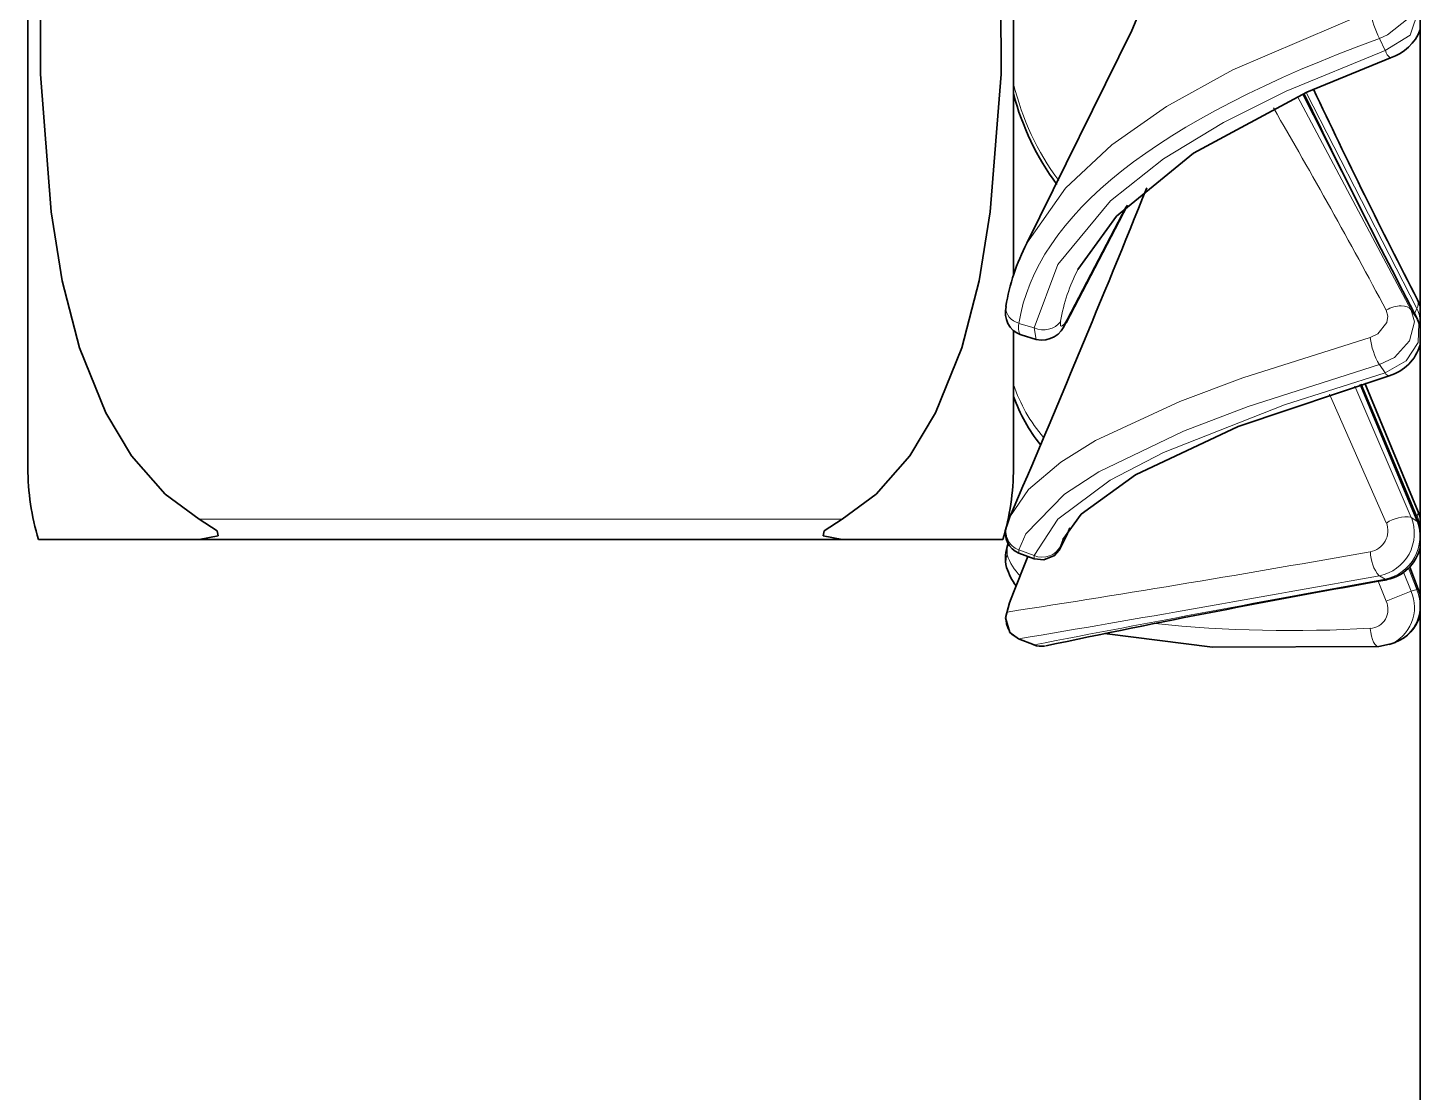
# Model space of a CAD drawing. Extents: x 291 to 834, y 188 to 661.
# Drawn here: x 417.312 to 420.702, y 355.744 to 358.335 of the extents above; entities that cross this region are included whole.
import ezdxf

# ---------------------------------------------------------------- set-up
doc = ezdxf.new("R2010")
doc.units = 0

msp = doc.modelspace()

# ---------------------------------------------------------------- linework, layer by layer
at = {"color": 7, "lineweight": 35, "ltscale": 0.097885}
msp.add_line((417.3121, 357.2638), (417.3121, 361.1792), dxfattribs=at)
at = {"color": 7, "lineweight": 35}
for p, q in [((420.702, 359.8392), (420.702, 294.0792)), ((420.702, 297.0123), (420.702, 356.9062))]:
    msp.add_line(p, q, dxfattribs=at)
at = {"color": 7, "lineweight": 35, "ltscale": 0.016496}
msp.add_line((419.7121, 357.7332), (419.7121, 358.3931), dxfattribs=at)
at = {"color": 7, "lineweight": 35, "ltscale": 0.016848}
msp.add_line((420.702, 357.6571), (420.702, 358.331), dxfattribs=at)
at = {"color": 7, "lineweight": 35, "ltscale": 0.002295}
msp.add_line((420.702, 358.2392), (420.702, 358.331), dxfattribs=at)
msp.add_line((420.702, 358.2392), (420.702, 358.331), dxfattribs=at)
at = {"color": 7, "lineweight": 35, "ltscale": 0.002294}
msp.add_line((420.702, 358.2392), (420.702, 358.331), dxfattribs=at)
msp.add_line((420.702, 358.2392), (420.702, 358.331), dxfattribs=at)
at = {"color": 7, "lineweight": 13, "ltscale": 0.000822539}
msp.add_line((420.6172, 358.2797), (420.6032, 358.3094), dxfattribs=at)
at = {"color": 7, "lineweight": 13, "ltscale": 0.014786}
msp.add_line((420.6946, 357.6516), (420.4248, 358.1779), dxfattribs=at)
at = {"color": 7, "lineweight": 13, "ltscale": 0.014736}
msp.add_line((420.4033, 358.1681), (420.6807, 357.648), dxfattribs=at)
at = {"color": 7, "lineweight": 35, "ltscale": 0.008068}
msp.add_line((419.8401, 357.6173), (419.9894, 357.9035), dxfattribs=at)
at = {"color": 7, "lineweight": 13, "ltscale": 0.007749}
msp.add_line((419.8422, 357.6249), (419.9855, 357.8998), dxfattribs=at)
at = {"color": 7, "lineweight": 35, "ltscale": 0.000421347}
msp.add_line((420.6958, 357.6728), (420.702, 357.6571), dxfattribs=at)
at = {"color": 7, "lineweight": 13, "ltscale": 0.000625283}
msp.add_line((420.6946, 357.6272), (420.6807, 357.648), dxfattribs=at)
at = {"color": 7, "lineweight": 13, "ltscale": 0.000349743}
msp.add_line((420.6946, 357.6516), (420.6882, 357.6391), dxfattribs=at)
at = {"color": 7, "lineweight": 13, "ltscale": 0.000975159}
msp.add_line((419.7249, 357.6153), (419.7624, 357.6044), dxfattribs=at)
at = {"color": 7, "lineweight": 13, "ltscale": 0.000706996}
msp.add_line((419.7624, 357.6044), (419.7677, 357.5766), dxfattribs=at)
at = {"color": 7, "lineweight": 13, "ltscale": 0.000195992}
msp.add_line((419.8422, 357.6249), (419.8401, 357.6173), dxfattribs=at)
at = {"color": 7, "lineweight": 35, "ltscale": 0.000434539}
msp.add_line((420.702, 357.6091), (420.6957, 357.6253), dxfattribs=at)
at = {"color": 7, "lineweight": 35, "ltscale": 0.008369}
msp.add_line((419.7121, 357.2638), (419.7121, 357.5985), dxfattribs=at)
at = {"color": 7, "lineweight": 35, "ltscale": 0.0009744}
msp.add_line((419.7304, 357.5879), (419.7677, 357.5766), dxfattribs=at)
at = {"color": 7, "lineweight": 35, "ltscale": 0.01051}
msp.add_line((420.702, 357.1432), (420.702, 357.5636), dxfattribs=at)
at = {"color": 7, "lineweight": 13, "ltscale": 0.000614158}
msp.add_line((420.6172, 357.4949), (420.6032, 357.5151), dxfattribs=at)
at = {"color": 7, "lineweight": 13, "ltscale": 0.009005}
msp.add_line((420.6946, 357.1342), (420.5552, 357.4664), dxfattribs=at)
at = {"color": 7, "lineweight": 35, "ltscale": 0.009094}
msp.add_line((420.5578, 357.4672), (420.6974, 357.1313), dxfattribs=at)
at = {"color": 7, "lineweight": 13, "ltscale": 0.008693}
msp.add_line((420.6946, 357.1472), (420.5599, 357.4678), dxfattribs=at)
at = {"color": 7, "lineweight": 35, "ltscale": 0.008484}
msp.add_line((420.5679, 357.4702), (420.6974, 357.1565), dxfattribs=at)
at = {"color": 7, "lineweight": 13, "ltscale": 0.008554}
msp.add_line((420.4815, 357.4431), (420.6199, 357.1302), dxfattribs=at)
at = {"color": 7, "lineweight": 13, "ltscale": 0.008698}
msp.add_line((420.543, 357.4626), (420.6807, 357.1431), dxfattribs=at)
at = {"color": 7, "lineweight": 13, "ltscale": 0.039131}
msp.add_line((417.7295, 357.1392), (419.2947, 357.1392), dxfattribs=at)
at = {"color": 7, "lineweight": 35, "ltscale": 0.000627144}
msp.add_line((419.6951, 357.1205), (419.7035, 357.1442), dxfattribs=at)
at = {"color": 7, "lineweight": 13, "ltscale": 0.000411886}
msp.add_line((420.6946, 357.1342), (420.6807, 357.1431), dxfattribs=at)
at = {"color": 7, "lineweight": 13, "ltscale": 0.000102032}
msp.add_line((420.6974, 357.1313), (420.6946, 357.1342), dxfattribs=at)
at = {"color": 7, "lineweight": 35, "ltscale": 0.000357311}
msp.add_line((420.702, 357.143), (420.6974, 357.1565), dxfattribs=at)
at = {"color": 7, "lineweight": 35, "ltscale": 0.000364307}
msp.add_line((420.702, 357.1174), (420.6974, 357.1313), dxfattribs=at)
at = {"color": 7, "lineweight": 35, "ltscale": 0.000469339}
msp.add_line((419.8418, 357.1002), (419.8492, 357.1174), dxfattribs=at)
at = {"color": 7, "lineweight": 13, "ltscale": 0.000407128}
msp.add_line((419.8422, 357.1016), (419.8486, 357.1165), dxfattribs=at)
at = {"color": 7, "lineweight": 35, "ltscale": 0.009785}
for p, q in [((417.3381, 357.0892), (417.7295, 357.0892)), ((419.2947, 357.0892), (419.6862, 357.0892))]:
    msp.add_line(p, q, dxfattribs=at)
at = {"color": 7, "lineweight": 35, "ltscale": 0.039131}
msp.add_line((417.7295, 357.0892), (419.2947, 357.0892), dxfattribs=at)
at = {"color": 7, "lineweight": 13, "ltscale": 0.000996051}
msp.add_line((419.7249, 357.0641), (419.7624, 357.0505), dxfattribs=at)
at = {"color": 7, "lineweight": 13, "ltscale": 0.000197217}
msp.add_line((419.7254, 357.0562), (419.7249, 357.0641), dxfattribs=at)
at = {"color": 7, "lineweight": 13, "ltscale": 0.000408825}
msp.add_line((419.8268, 357.0742), (419.8324, 357.0896), dxfattribs=at)
at = {"color": 7, "lineweight": 35, "ltscale": 0.002815}
msp.add_line((420.702, 356.9558), (420.702, 357.0685), dxfattribs=at)
at = {"color": 7, "lineweight": 35, "ltscale": 0.002361}
msp.add_line((419.7472, 357.0479), (419.7121, 356.9602), dxfattribs=at)
at = {"color": 7, "lineweight": 13, "ltscale": 0.002361}
msp.add_line((419.7472, 357.0479), (419.7122, 356.9602), dxfattribs=at)
at = {"color": 7, "lineweight": 35, "ltscale": 0.000996192}
msp.add_line((419.7254, 357.0562), (419.7628, 357.0424), dxfattribs=at)
at = {"color": 7, "lineweight": 13, "ltscale": 0.000201699}
msp.add_line((419.7624, 357.0505), (419.7628, 357.0424), dxfattribs=at)
at = {"color": 7, "lineweight": 13, "ltscale": 0.000404853}
msp.add_line((420.6172, 356.9929), (420.6032, 357.0011), dxfattribs=at)
at = {"color": 7, "lineweight": 13, "ltscale": 0.000118354}
msp.add_line((420.6218, 356.992), (420.6172, 356.9929), dxfattribs=at)
at = {"color": 7, "lineweight": 13, "ltscale": 0.001243}
msp.add_line((420.6621, 357.0095), (420.6807, 356.9634), dxfattribs=at)
at = {"color": 7, "lineweight": 13, "ltscale": 0.001404}
msp.add_line((420.6946, 356.9676), (420.674, 357.0198), dxfattribs=at)
at = {"color": 7, "lineweight": 35, "ltscale": 0.00144}
msp.add_line((420.6768, 357.0223), (420.6978, 356.9687), dxfattribs=at)
at = {"color": 7, "lineweight": 13, "ltscale": 0.001314}
msp.add_line((420.6, 356.988), (420.6199, 356.9394), dxfattribs=at)
at = {"color": 7, "lineweight": 13, "ltscale": 0.001634}
msp.add_line((420.6807, 356.9634), (420.6199, 356.9394), dxfattribs=at)
at = {"color": 7, "lineweight": 13, "ltscale": 0.000363263}
msp.add_line((420.6946, 356.9676), (420.6807, 356.9634), dxfattribs=at)
at = {"color": 7, "lineweight": 13, "ltscale": 8.46863e-05}
msp.add_line((420.6978, 356.9687), (420.6946, 356.9676), dxfattribs=at)
at = {"color": 7, "lineweight": 35, "ltscale": 0.000343585}
msp.add_line((420.702, 356.9556), (420.6978, 356.9687), dxfattribs=at)
at = {"color": 7, "lineweight": 35, "ltscale": 0.001005}
msp.add_line((419.7246, 356.8475), (419.7621, 356.8328), dxfattribs=at)
at = {"color": 7, "lineweight": 13, "ltscale": 0.001005}
msp.add_line((419.7249, 356.8476), (419.7624, 356.8329), dxfattribs=at)
at = {"color": 7, "lineweight": 35, "ltscale": 0.000674667}
msp.add_line((420.6277, 356.8342), (420.6013, 356.8291), dxfattribs=at)
at = {"color": 7, "lineweight": 35, "ltscale": 0.000395231}
msp.add_line((420.6414, 356.839), (420.6265, 356.8338), dxfattribs=at)
at = {"color": 7, "lineweight": 35}
for points in [[(417.7295, 357.1392), (417.6464, 357.2001), (417.5645, 357.2931), (417.5017, 357.3978), (417.438, 357.5559), (417.396, 357.7191), (417.3687, 357.8868), (417.3426, 358.2224), (417.3447, 358.7543), (417.3782, 359.1094), (417.4135, 359.2863), (417.4987, 359.5245), (417.5644, 359.6352), (417.6379, 359.7204), (417.7295, 359.7892)], [(419.2947, 357.1392), (419.3778, 357.2001), (419.4597, 357.2931), (419.5225, 357.3978), (419.5862, 357.5559), (419.6282, 357.7191), (419.6556, 357.8868), (419.6817, 358.2224), (419.6796, 358.7543), (419.6461, 359.1094), (419.6107, 359.2863), (419.5256, 359.5245), (419.4598, 359.6352), (419.3863, 359.7204), (419.2947, 359.7892)], [(419.7445, 357.8106), (420.0002, 358.3284), (420.1145, 358.6023), (420.1548, 358.7403)], [(419.8691, 357.7469), (419.963, 357.8768), (420.1502, 358.03), (420.4261, 358.1785), (420.6302, 358.2617)], [(419.8324, 357.0896), (419.877, 357.1509), (420.0089, 357.2471), (420.2593, 357.3642), (420.6269, 357.488)], [(417.7295, 357.1392), (417.7727, 357.1104), (417.7752, 357.0986), (417.7295, 357.0892)], [(419.2947, 357.1392), (419.2515, 357.1104), (419.249, 357.0986), (419.2947, 357.0892)], [(419.8418, 357.1002), (419.8233, 357.0632), (419.812, 357.0507), (419.7862, 357.0397), (419.7628, 357.0424)], [(419.7246, 356.8475), (419.7036, 356.8631), (419.6927, 356.8985), (419.7025, 356.9354), (419.7121, 356.9602)], [(420.6013, 356.8291), (420.1963, 356.8273), (419.934, 356.8604)]]:
    msp.add_lwpolyline(points, dxfattribs=at)
at = {"color": 7, "lineweight": 13}
for points in [[(420.6852, 358.4099), (420.6734, 358.3579), (420.6224, 358.3177), (420.6032, 358.3094)], [(420.6172, 358.2797), (420.6776, 358.3172), (420.6989, 358.38)], [(420.5808, 358.3753), (420.2466, 358.2331), (420.0849, 358.1433), (419.9518, 358.0501), (419.8387, 357.945), (419.7445, 357.8106)], [(419.7624, 357.6044), (419.8204, 357.7593), (419.9487, 357.9139), (420.0776, 358.0158), (420.2232, 358.1048), (420.3761, 358.1811), (420.6172, 358.2797)], [(420.6199, 357.6477), (420.6238, 357.6333), (420.6214, 357.6179), (420.5992, 357.5899), (420.5808, 357.5811)], [(420.6807, 357.648), (420.6882, 357.619), (420.6765, 357.5729), (420.6396, 357.5324), (420.6032, 357.5151)], [(419.8268, 357.621), (419.8264, 357.6116), (419.8269, 357.6097), (419.8282, 357.6085), (419.8293, 357.6084), (419.831, 357.6092), (419.8351, 357.6134), (419.8422, 357.6249)], [(420.6172, 357.4949), (420.6683, 357.5244), (420.6975, 357.5692), (420.6992, 357.6155), (420.6946, 357.6272)], [(420.5808, 357.5811), (420.2703, 357.4831), (420.117, 357.4257), (419.912, 357.3304), (419.827, 357.2779), (419.7484, 357.2109), (419.7035, 357.1442)], [(420.6032, 357.5151), (420.2836, 357.4132), (420.1264, 357.3532), (419.9198, 357.2541), (419.8365, 357.1999), (419.7425, 357.1032), (419.7249, 357.0641)], [(419.7624, 357.0505), (419.8201, 357.1385), (419.9476, 357.2335), (420.0775, 357.3014), (420.372, 357.4175), (420.6172, 357.4949)], [(419.8268, 357.0742), (419.8262, 357.0717), (419.8263, 357.0707), (419.8275, 357.0718), (419.8303, 357.0763), (419.8422, 357.1016)]]:
    msp.add_lwpolyline(points, dxfattribs=at)
for centre, radius, start, end in [((420.8556, 358.433), 0.281, 191.8577, 206.0848), ((420.6491, 358.2873), 0.0322, 193.4466, 233.6199), ((420.3487, 358.353), 0.655, 193.6398, 216.5055), ((453.3139, 374.6019), 36.7716, 206.53584, 207.49196), ((406.2975, 349.9805), 16.2454, 28.16166, 30.15128), ((420.2492, 357.5489), 0.4285, 152.485, 170.3122), ((420.6742, 357.6637), 0.0236, 329.3824, 22.8622), ((419.7345, 357.6561), 0.0413, 179.0055, 256.7525), ((420.6452, 357.6235), 0.0567, 349.3826, 29.6198), ((419.7527, 357.6047), 0.0288, 159.1459, 216.973), ((419.7852, 357.6536), 0.0537, 245.0719, 321.8783), ((420.7444, 357.599), 0.1645, 186.2167, 210.7009), ((420.0845, 357.5932), 0.3934, 198.7809, 220.4915), ((420.6284, 357.4995), 0.0119, 202.4391, 262.8072), ((419.7409, 357.1089), 0.0473, 159.1497, 250.4073), ((420.5711, 357.1111), 0.0527, 280.61, 21.3233), ((420.5821, 357.1049), 0.1061, 281.5001, 21.17), ((420.5957, 357.0967), 0.1061, 281.6741, 20.799), ((420.6701, 357.0553), 0.0894, 83.1517, 123.8743), ((420.6878, 357.1546), 0.00995, 312.6929, 11.0867), ((420.6068, 357.1103), 0.0953, 4.9654, 22.8074), ((419.7579, 357.0586), 0.0615, 161.1672, 185.8632), ((413.5291, 396.7946), 40.356, 278.79131, 280.06339), ((419.7828, 357.0956), 0.0493, 245.6576, 334.0939), ((420.6725, 357.0587), 0.091, 179.5884, 219.7025), ((419.7388, 357.0349), 0.0453, 157.3799, 197.3473), ((419.8219, 357.093), 0.1315, 198.0317, 224.6375), ((406.8695, 432.9027), 77.134, 279.593859, 280.256141), ((434.0905, 282.6323), 75.5713, 100.269957, 100.929289), ((419.8579, 356.8821), 0.1646, 151.8195, 169.3028), ((420.5916, 356.9236), 0.097, 292.0362, 24.0707), ((420.6053, 356.9283), 0.0969, 292.0151, 23.7031), ((420.5772, 356.9192), 0.0468, 274.4318, 25.2675), ((419.7436, 356.8941), 0.0502, 158.5137, 248.1144), ((420.3889, 360.1232), 3.2555, 264.146, 273.3776), ((419.7807, 356.8788), 0.0495, 248.2386, 282.1536)]:
    msp.add_arc(centre, radius, start, end, dxfattribs=at)
at = {"color": 7, "lineweight": 35}
for centre, radius, start, end in [((420.5953, 358.3709), 0.1143, 287.8009, 339.47), ((434.5929, 364.8635), 15.6469, 205.26309, 207.35826), ((420.3505, 358.3434), 0.6604, 194.8469, 216.1602), ((436.3776, 365.8671), 17.7153, 205.73344, 207.72451), ((384.7402, 372.1666), 38.0536, 336.74854, 338.05547), ((420.1961, 357.5762), 0.5088, 152.5684, 170.8828), ((419.7493, 357.6415), 0.0571, 164.5548, 250.5667), ((419.7806, 357.6364), 0.0616, 257.8573, 342.2793), ((420.5965, 357.5937), 0.1099, 286.0936, 344.1037), ((420.0965, 357.5752), 0.4083, 199.7347, 218.6933), ((417.9126, 357.2638), 0.6005, 180.0044, 196.9053), ((419.1116, 357.2638), 0.6005, 343.0947, 359.9956), ((419.7441, 357.1042), 0.0516, 161.6231, 248.6649), ((419.7957, 357.0441), 0.103, 159.7685, 192.7657), ((420.602, 357.0928), 0.1029, 281.1211, 346.3759), ((419.8498, 357.0709), 0.1621, 197.7704, 215.743), ((425.3633, 330.2834), 27.1257, 100.06658, 101.85406), ((420.6093, 356.9287), 0.0953, 288.9602, 346.4943), ((419.7805, 356.8801), 0.0508, 248.6818, 278.4245)]:
    msp.add_arc(centre, radius, start, end, dxfattribs=at)
at = {"color": 7, "lineweight": 13}
for centre, major_axis, ratio, start_param, end_param in [((743.307, 315.7199), (323.5838, -41.8831), 0.036032, 3.072343, 3.140539), ((420.6375, 357.623), (0.0443, 0.0233), 0.604041, 0.06661, 1.651015), ((420.5989, 356.879), (0.0023, -0.05), 0.370729, 4.819521, 6.387614)]:
    msp.add_ellipse(centre, major_axis=major_axis, ratio=ratio, start_param=start_param, end_param=end_param, dxfattribs=at)

doc.saveas('drawing.dxf')
